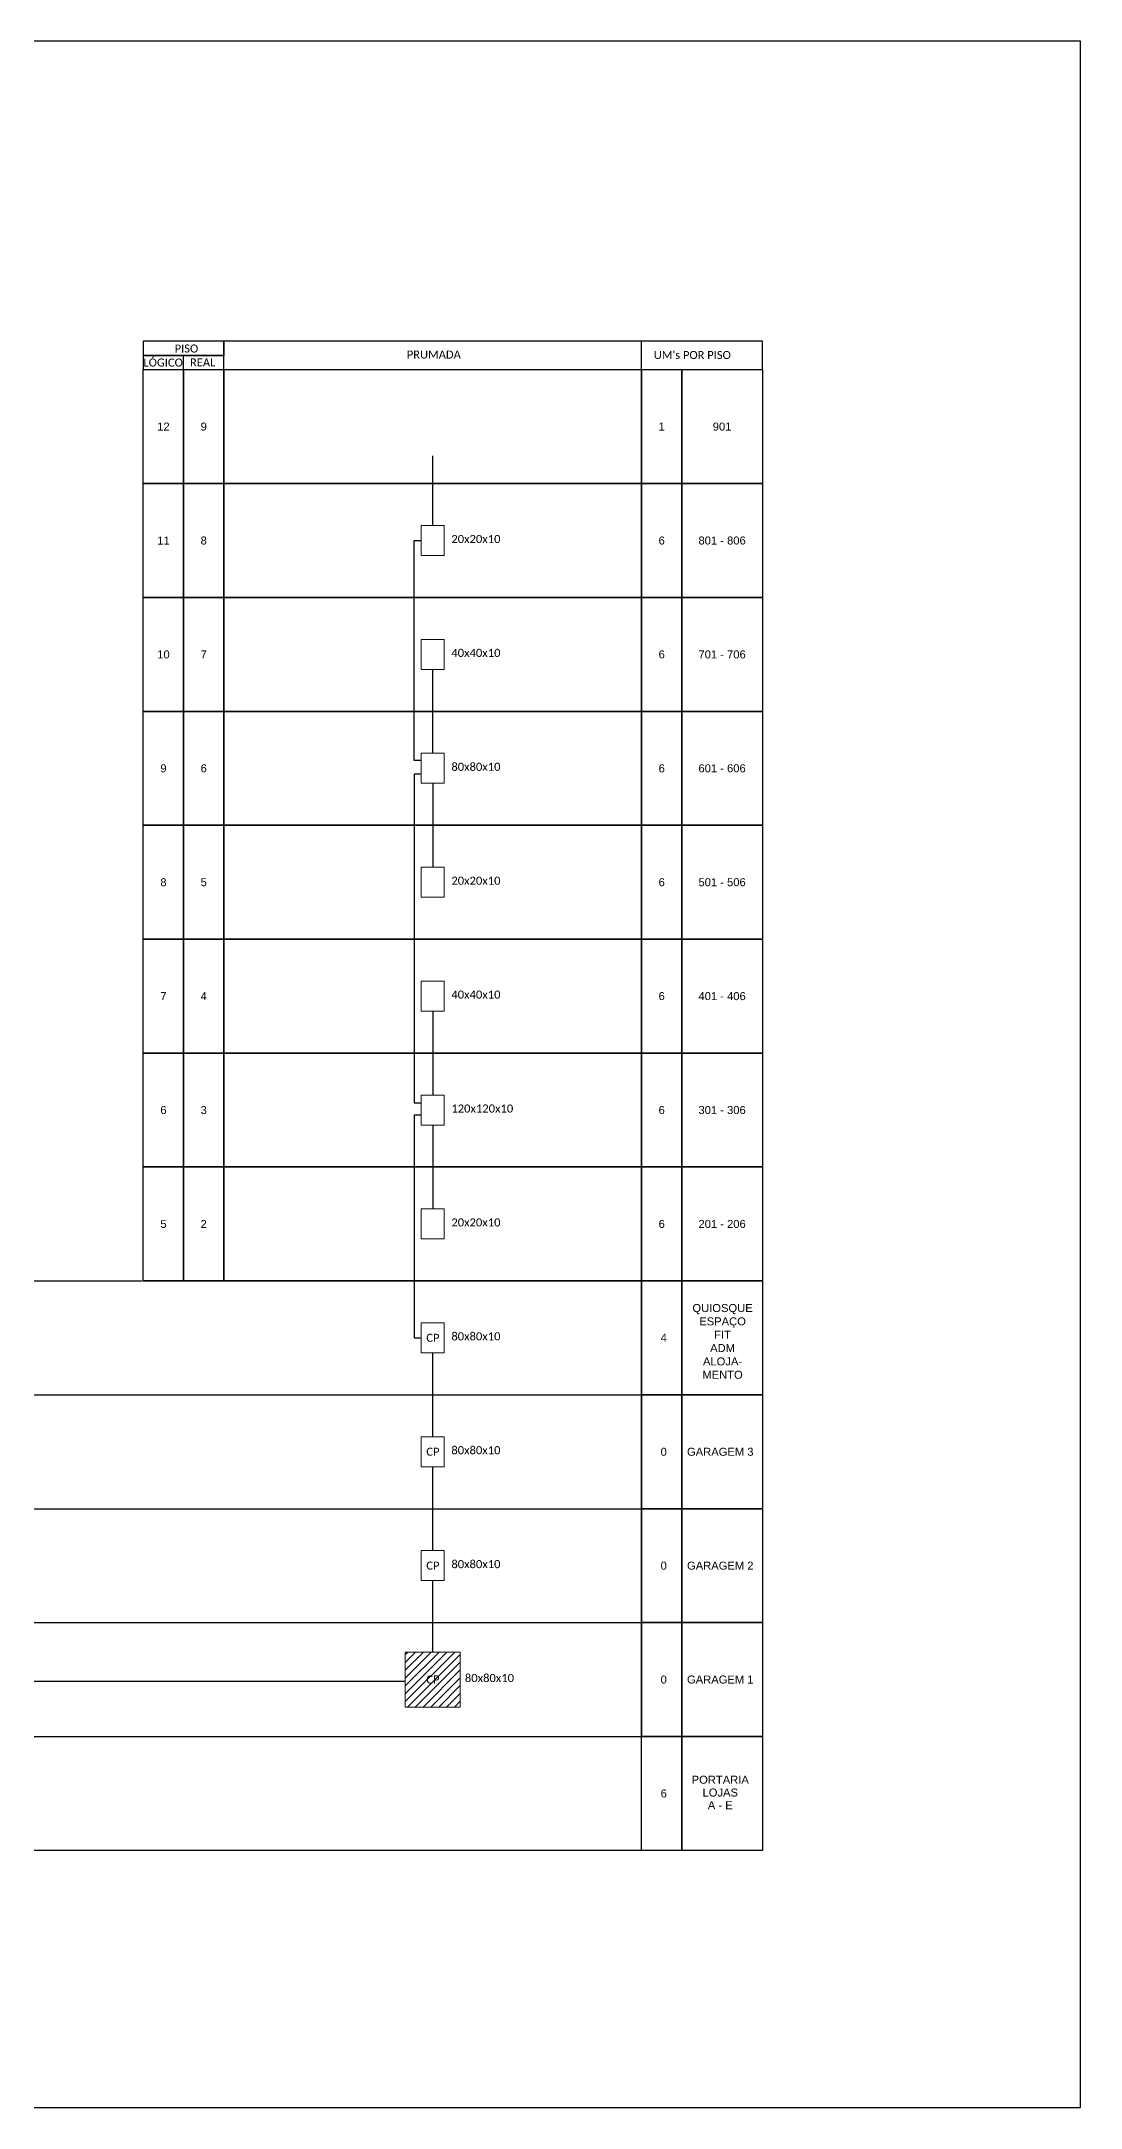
# Model space of a CAD drawing. Extents: x 1774 to 4535, y 448 to 1042.
# Drawn here: x 3275 to 3574, y 448 to 1042 of the extents above; entities that cross this region are included whole.
import ezdxf
from ezdxf.enums import TextEntityAlignment as Align

# ---------------------------------------------------------------- set-up
doc = ezdxf.new("R2010")
doc.units = 0
doc.styles.add('ARIAL', font='')
doc.styles.add('WMF-Calibri0', font='calibri.ttf')
doc.styles.get('ARIAL').set_extended_font_data('Arial')

msp = doc.modelspace()

# ---------------------------------------------------------------- hatches: boundary and pattern name
h = msp.add_hatch()
h.set_pattern_fill('ANSI31', color=1, scale=0.5, style=0)
h.set_pattern_definition([(45, (2499.347, -21.122), (-1.122532, 1.122532), [])])
h.paths.add_polyline_path([(3395.3, 579.15), (3379.49, 579.15), (3379.49, 563.34), (3395.3, 563.34)])
h.paths.add_polyline_path([(3385.15, 569.5), (3389.8, 569.5), (3389.8, 573.02), (3385.15, 573.02)], flags=24)
h.paths.add_polyline_path([(3396.22, 569.91), (3411.36, 569.91), (3411.36, 573.44), (3396.22, 573.44)], flags=9)

# ---------------------------------------------------------------- linework, layer by layer
for points in [[(2734.98, 448.18), (3573.55, 448.18), (3573.55, 1042.18), (2734.98, 1042.18), (2734.98, 448.18)], [(3315.82, 947.8), (3315.82, 951.91)], [(3327.4, 947.8), (3482.15, 947.8), (3482.15, 956.02), (3327.4, 956.02), (3327.4, 956.02), (3327.4, 951.91)], [(3447.4, 947.8), (3447.4, 956.02)], [(3387.4, 902.99), (3387.4, 922.99)], [(3384.08, 835.44), (3382.08, 835.44), (3382.08, 898.68), (3384.08, 898.68)], [(3387.4, 837.51), (3387.4, 861.63)], [(3384.08, 831.5), (3382.08, 831.5), (3382.08, 737.07), (3384.08, 737.07)], [(3387.4, 828.89), (3387.4, 804.76)], [(3387.4, 763.4), (3387.4, 739.27)], [(3384.08, 733.47), (3382.08, 733.47), (3382.08, 669.48), (3384.08, 669.48)], [(3387.4, 730.65), (3387.4, 706.53)], [(3266.58, 685.85), (3303.82, 685.85)], [(3304.25, 685.85), (3315.82, 685.85)], [(3315.82, 685.85), (3327.4, 685.85)], [(3327.4, 685.85), (3447.4, 685.85), (3447.4, 653.1)], [(3387.4, 641.04), (3387.4, 665.17)], [(2929.17, 653.1), (3447.4, 653.1)], [(3447.4, 653.1), (3447.4, 620.36)], [(3387.4, 608.3), (3387.4, 632.42)], [(2929.17, 620.36), (3447.4, 620.36)], [(3447.4, 620.36), (3447.4, 587.62)], [(3387.4, 579.15), (3387.4, 599.68)], [(2929.17, 587.62), (3447.4, 587.62)], [(3447.4, 587.62), (3447.4, 554.87)], [(3156.59, 570.78), (3379.49, 570.78)], [(2929.17, 554.87), (3447.4, 554.87)], [(3447.4, 522.13), (3136.09, 522.13)]]:
    msp.add_lwpolyline(points)
for points in [[(3304.25, 951.91), (3327.4, 951.91), (3327.4, 956.02), (3304.25, 956.02)], [(3304.25, 947.8), (3327.4, 947.8), (3327.4, 951.91), (3304.25, 951.91)], [(3304.25, 947.8), (3315.82, 947.8), (3315.82, 915.05), (3304.25, 915.05)], [(3315.82, 947.8), (3327.4, 947.8), (3327.4, 915.05), (3315.82, 915.05)], [(3327.4, 947.8), (3447.4, 947.8), (3447.4, 915.05), (3327.4, 915.05)], [(3447.4, 947.8), (3458.97, 947.8), (3458.97, 915.05), (3447.4, 915.05)], [(3458.97, 947.8), (3482.11, 947.8), (3482.11, 915.05), (3458.97, 915.05)], [(3304.25, 915.05), (3315.82, 915.05), (3315.82, 882.31), (3304.25, 882.31)], [(3315.82, 915.05), (3327.4, 915.05), (3327.4, 882.31), (3315.82, 882.31)], [(3327.4, 915.05), (3447.4, 915.05), (3447.4, 882.31), (3327.4, 882.31)], [(3447.4, 915.05), (3458.97, 915.05), (3458.97, 882.31), (3447.4, 882.31)], [(3458.97, 915.05), (3482.11, 915.05), (3482.11, 882.31), (3458.97, 882.31)], [(3304.25, 882.31), (3315.82, 882.31), (3315.82, 849.57), (3304.25, 849.57)], [(3315.82, 882.31), (3327.4, 882.31), (3327.4, 849.57), (3315.82, 849.57)], [(3327.4, 882.31), (3447.4, 882.31), (3447.4, 849.57), (3327.4, 849.57)], [(3447.4, 882.31), (3458.97, 882.31), (3458.97, 849.57), (3447.4, 849.57)], [(3458.97, 882.31), (3482.11, 882.31), (3482.11, 849.57), (3458.97, 849.57)], [(3304.25, 849.57), (3315.82, 849.57), (3315.82, 816.82), (3304.25, 816.82)], [(3315.82, 849.57), (3327.4, 849.57), (3327.4, 816.82), (3315.82, 816.82)], [(3327.4, 849.57), (3447.4, 849.57), (3447.4, 816.82), (3327.4, 816.82)], [(3447.4, 849.57), (3458.97, 849.57), (3458.97, 816.82), (3447.4, 816.82)], [(3458.97, 849.57), (3482.11, 849.57), (3482.11, 816.82), (3458.97, 816.82)], [(3304.25, 816.82), (3315.82, 816.82), (3315.82, 784.08), (3304.25, 784.08)], [(3315.82, 816.82), (3327.4, 816.82), (3327.4, 784.08), (3315.82, 784.08)], [(3327.4, 816.82), (3447.4, 816.82), (3447.4, 784.08), (3327.4, 784.08)], [(3447.4, 816.82), (3458.97, 816.82), (3458.97, 784.08), (3447.4, 784.08)], [(3458.97, 816.82), (3482.11, 816.82), (3482.11, 784.08), (3458.97, 784.08)], [(3304.25, 784.08), (3315.82, 784.08), (3315.82, 751.34), (3304.25, 751.34)], [(3315.82, 784.08), (3327.4, 784.08), (3327.4, 751.34), (3315.82, 751.34)], [(3327.4, 784.08), (3447.4, 784.08), (3447.4, 751.34), (3327.4, 751.34)], [(3447.4, 784.08), (3458.97, 784.08), (3458.97, 751.34), (3447.4, 751.34)], [(3458.97, 784.08), (3482.11, 784.08), (3482.11, 751.34), (3458.97, 751.34)], [(3304.25, 751.34), (3315.82, 751.34), (3315.82, 718.59), (3304.25, 718.59)], [(3315.82, 751.34), (3327.4, 751.34), (3327.4, 718.59), (3315.82, 718.59)], [(3327.4, 751.34), (3447.4, 751.34), (3447.4, 718.59), (3327.4, 718.59)], [(3447.4, 751.34), (3458.97, 751.34), (3458.97, 718.59), (3447.4, 718.59)], [(3458.97, 751.34), (3482.11, 751.34), (3482.11, 718.59), (3458.97, 718.59)], [(3304.25, 718.59), (3315.82, 718.59), (3315.82, 685.85), (3304.25, 685.85)], [(3315.82, 718.59), (3327.4, 718.59), (3327.4, 685.85), (3315.82, 685.85)], [(3327.4, 718.59), (3447.4, 718.59), (3447.4, 685.85), (3327.4, 685.85)], [(3447.4, 718.59), (3458.97, 718.59), (3458.97, 685.85), (3447.4, 685.85)], [(3458.97, 718.59), (3482.11, 718.59), (3482.11, 685.85), (3458.97, 685.85)], [(3447.4, 685.85), (3458.97, 685.85), (3458.97, 653.1), (3447.4, 653.1)], [(3458.97, 685.85), (3482.11, 685.85), (3482.11, 653.1), (3458.97, 653.1)], [(3447.4, 653.1), (3458.97, 653.1), (3458.97, 620.36), (3447.4, 620.36)], [(3458.97, 653.1), (3482.11, 653.1), (3482.11, 620.36), (3458.97, 620.36)], [(3447.4, 620.36), (3458.97, 620.36), (3458.97, 587.62), (3447.4, 587.62)], [(3458.97, 620.36), (3482.11, 620.36), (3482.11, 587.62), (3458.97, 587.62)], [(3447.4, 587.62), (3458.97, 587.62), (3458.97, 554.87), (3447.4, 554.87)], [(3458.97, 587.62), (3482.11, 587.62), (3482.11, 554.87), (3458.97, 554.87)], [(3447.4, 554.87), (3458.97, 554.87), (3458.97, 522.13), (3447.4, 522.13)], [(3458.97, 554.87), (3482.11, 554.87), (3482.11, 522.13), (3458.97, 522.13)]]:
    msp.add_lwpolyline(points, close=True)
at = {"color": 7, "lineweight": 0}
for points in [[(3384.08, 902.99), (3390.71, 902.99), (3390.71, 894.37), (3384.08, 894.37)], [(3384.08, 870.25), (3390.71, 870.25), (3390.71, 861.63), (3384.08, 861.63)], [(3384.08, 804.76), (3390.71, 804.76), (3390.71, 796.14), (3384.08, 796.14)], [(3384.08, 772.02), (3390.71, 772.02), (3390.71, 763.4), (3384.08, 763.4)], [(3384.08, 706.53), (3390.71, 706.53), (3390.71, 697.91), (3384.08, 697.91)], [(3384.08, 641.04), (3390.71, 641.04), (3390.71, 632.42), (3384.08, 632.42)], [(3384.08, 608.3), (3390.71, 608.3), (3390.71, 599.68), (3384.08, 599.68)]]:
    msp.add_lwpolyline(points, close=True, dxfattribs=at)
at = {"color": 1, "lineweight": 0}
for points in [[(3384.08, 837.51), (3390.71, 837.51), (3390.71, 828.89), (3384.08, 828.89)], [(3384.08, 739.27), (3390.71, 739.27), (3390.71, 730.65), (3384.08, 730.65)], [(3384.08, 673.79), (3390.71, 673.79), (3390.71, 665.17), (3384.08, 665.17)], [(3379.49, 579.15), (3395.3, 579.15), (3395.3, 563.34), (3379.49, 563.34)]]:
    msp.add_lwpolyline(points, close=True, dxfattribs=at)
for p in [(3304.25, 915.05), (3304.25, 882.31), (3304.25, 849.57), (3304.25, 816.82), (3304.25, 784.08), (3304.25, 751.34), (3304.25, 718.59), (3304.25, 685.85)]:
    msp.add_point(p)

# ---------------------------------------------------------------- texts
at = {"style": 'WMF-Calibri0'}
for s, height, p in [('  LÓGICO', 2.3, (3302.67, 948.69)), ('     PISO', 2.3, (3309.21, 952.72)), ('    REAL', 2.3, (3314.43, 948.74)), ('PRUMADA', 2.3, (3379.96, 950.98)), ("UM's POR PISO", 2.3, (3450.92, 950.86)), ('20x20x10', 2.317, (3392.76, 897.96)), ('40x40x10', 2.317, (3392.76, 865.22)), ('80x80x10', 2.317, (3392.76, 832.48)), ('20x20x10', 2.317, (3392.76, 799.73)), ('40x40x10', 2.317, (3392.76, 766.99)), ('120x120x10', 2.317, (3392.76, 734.24)), ('20x20x10', 2.317, (3392.76, 701.5)), ('80x80x10', 2.317, (3392.76, 668.76)), ('CP', 2.317, (3385.55, 668.34)), ('CP', 2.317, (3385.55, 635.59)), ('80x80x10', 2.317, (3392.76, 636.01)), ('CP', 2.317, (3385.55, 602.85)), ('80x80x10', 2.317, (3392.76, 603.27)), ('CP', 2.317, (3385.55, 570.1)), ('80x80x10', 2.317, (3396.65, 570.53))]:
    msp.add_text(s, height=height, dxfattribs=at).set_placement(p)
at = {"style": 'ARIAL'}
for s, p in [('12', (3310.04, 931.43)), ('9', (3321.61, 931.43)), ('901', (3470.54, 931.43)), ('1', (3453.18, 931.43)), ('11', (3310.04, 898.68)), ('8', (3321.61, 898.68)), ('6', (3453.18, 898.68)), ('801 - 806', (3470.54, 898.68)), ('10', (3310.04, 865.94)), ('7', (3321.61, 865.94)), ('6', (3453.18, 865.94)), ('701 - 706', (3470.54, 865.94)), ('9', (3310.04, 833.2)), ('6', (3321.61, 833.2)), ('6', (3453.18, 833.2)), ('601 - 606', (3470.54, 833.2)), ('8', (3310.04, 800.45)), ('5', (3321.61, 800.45)), ('6', (3453.18, 800.45)), ('501 - 506', (3470.54, 800.45)), ('7', (3310.04, 767.71)), ('4', (3321.61, 767.71)), ('6', (3453.18, 767.71)), ('401 - 406', (3470.54, 767.71)), ('6', (3310.04, 734.96)), ('3', (3321.61, 734.96)), ('6', (3453.18, 734.96)), ('301 - 306', (3470.54, 734.96)), ('5', (3310.04, 702.22)), ('2', (3321.61, 702.22)), ('6', (3453.18, 702.22)), ('201 - 206', (3470.54, 702.22)), ('4', (3453.77, 669.48)), ('0', (3453.77, 636.73)), ('GARAGEM 3', (3470.01, 636.73)), ('0', (3453.77, 603.99)), ('GARAGEM 2', (3470.01, 603.99)), ('0', (3453.77, 571.25)), ('GARAGEM 1', (3470.01, 571.25)), ('PORTARIA', (3470.01, 542.45)), ('6', (3453.77, 538.5)), ('LOJAS', (3470.01, 538.77)), ('A - E', (3470.01, 535.12))]:
    msp.add_text(s, height=2.3, dxfattribs=at).set_placement(p, align=Align.MIDDLE_CENTER)
at = {"insert": (3470.67, 668.44), "char_height": 2.3, "width": 17.2071, "attachment_point": 5, "style": 'ARIAL'}
msp.add_mtext('QUIOSQUE\\PESPAÇO FIT\\PADM\\PALOJA-\\PMENTO ', dxfattribs=at)

doc.saveas('drawing.dxf')
